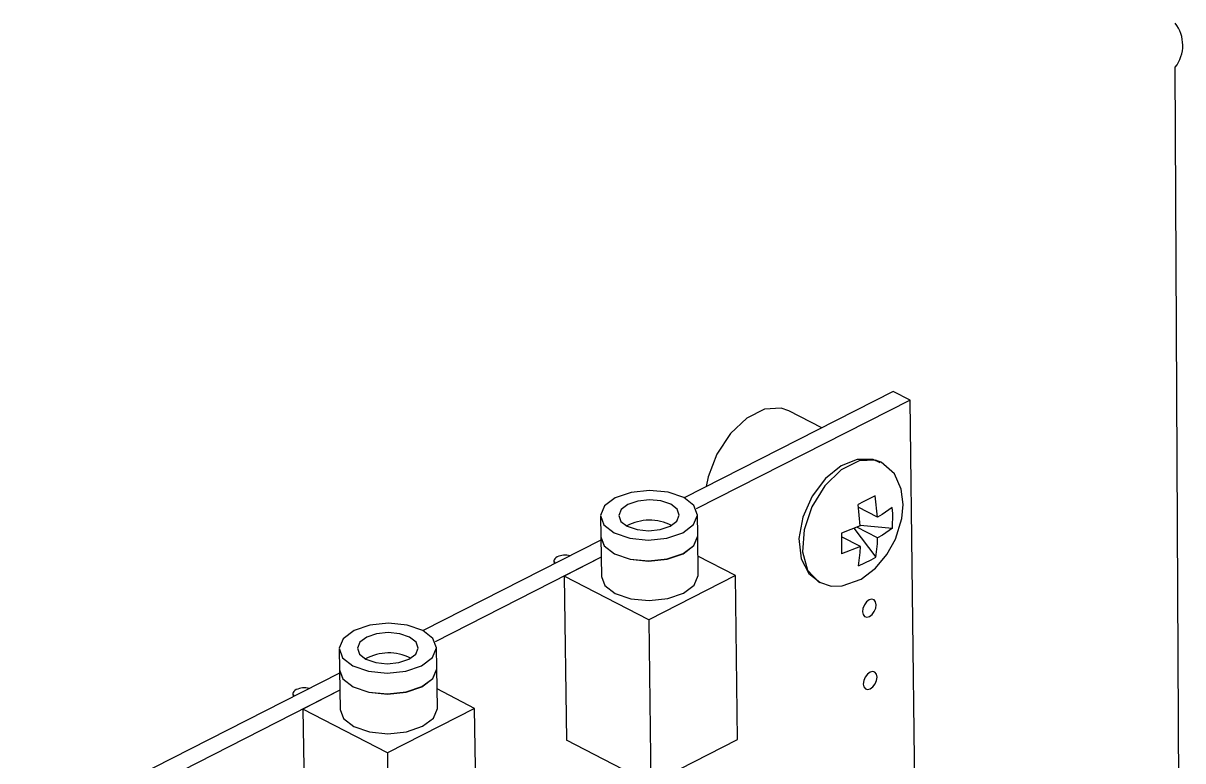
# Model space of a CAD drawing. Extents: x 0 to 158, y 0 to 202.
# Drawn here: x 93.95 to 102.41, y 134.8 to 140.19 of the extents above; entities that cross this region are included whole.
import ezdxf

# ---------------------------------------------------------------- set-up
doc = ezdxf.new("R2010")
doc.units = 0
doc.layers.get('0').update_dxf_attribs({"linetype": 'CONTINUOUS'})

msp = doc.modelspace()

# ---------------------------------------------------------------- linework, layer by layer
at = {"color": 7, "linetype": 'CONTINUOUS'}
for p, q in [((102.3877, 132.9895), (102.3549, 139.8679)), ((100.2966, 137.5004), (98.77, 136.7233)), ((100.4197, 137.4373), (98.8578, 136.6419)), ((100.4197, 137.4373), (100.2966, 137.5004)), ((100.4539, 134.5541), (100.4197, 137.4373)), ((99.776, 137.2354), (99.5337, 137.3597)), ((100.0557, 136.5195), (100.0398, 136.6752)), ((100.1815, 136.5828), (100.1657, 136.7385)), ((98.1605, 136.5907), (98.1627, 136.4388)), ((98.8697, 136.4488), (98.8677, 136.6006)), ((100.1815, 136.5828), (100.0419, 136.6546)), ((100.0557, 136.5195), (99.9179, 136.4652)), ((100.0101, 136.5015), (100.1689, 136.2908)), ((100.1826, 136.4312), (100.0304, 136.5095)), ((100.0552, 136.5247), (100.2907, 136.5007)), ((98.1631, 136.4143), (96.8657, 135.7539)), ((98.1627, 136.4373), (98.1669, 136.149)), ((98.8737, 136.159), (98.8698, 136.4473)), ((100.0568, 136.3678), (99.9182, 136.4391)), ((100.0568, 136.3678), (99.919, 136.3136)), ((98.1649, 136.289), (96.9532, 135.672)), ((97.8208, 136.2623), (97.8211, 136.2403)), ((98.1649, 136.289), (97.8956, 136.1518)), ((99.145, 136.1564), (98.8718, 136.2972)), ((98.512, 135.8334), (97.8956, 136.1518)), ((97.8956, 136.1518), (97.9131, 134.9549)), ((99.145, 136.1564), (98.512, 135.8334)), ((99.1609, 134.9595), (99.145, 136.1564)), ((98.512, 135.8334), (98.5287, 134.6357)), ((96.2536, 135.6197), (96.2561, 135.4676)), ((96.9653, 135.4792), (96.9629, 135.6313)), ((96.2565, 135.4438), (93.9474, 134.2684)), ((96.2561, 135.4661), (96.2609, 135.1772)), ((96.9698, 135.1887), (96.9653, 135.4776)), ((96.2586, 135.3183), (94.0705, 134.204)), ((96.2586, 135.3182), (95.9888, 135.1808)), ((97.242, 135.1854), (96.9677, 135.3277)), ((95.9162, 135.2927), (95.9165, 135.2708)), ((96.6051, 134.8604), (95.9888, 135.1808)), ((95.9888, 135.1808), (96.0089, 133.9816)), ((97.242, 135.1854), (96.6051, 134.8604)), ((97.2604, 133.9861), (97.242, 135.1854)), ((98.5287, 134.6357), (97.9131, 134.9549)), ((98.5287, 134.6357), (99.1609, 134.9595)), ((96.6051, 134.8604), (96.6244, 133.6604))]:
    msp.add_line(p, q, dxfattribs=at)
for points in [[(99.5337, 137.3597), (99.4793, 137.3784), (99.3577, 137.3708), (99.2287, 137.3061), (99.1079, 137.1922), (99.0099, 137.0428), (98.9465, 136.8759), (98.9323, 136.8059)], [(100.2006, 136.979), (100.151, 137.004), (100.0342, 137.0037), (99.9168, 136.957), (99.8019, 136.8646), (99.7043, 136.7346), (99.6371, 136.5833), (99.6084, 136.4263), (99.6247, 136.2784), (99.6795, 136.1717), (99.7605, 136.1071)], [(100.2135, 136.9811), (100.1683, 136.9983), (100.0472, 136.994), (99.9176, 136.9289), (99.7972, 136.8118), (99.7022, 136.6585), (99.6455, 136.4897), (99.6347, 136.3283), (99.6714, 136.1961), (99.7504, 136.111), (99.7613, 136.105)], [(99.7587, 136.1063), (99.8433, 136.0794), (99.9244, 136.08), (100.0618, 136.1295), (100.1661, 136.2091), (100.2499, 136.3092), (100.3121, 136.4206), (100.3593, 136.5717), (100.369, 136.6738), (100.3557, 136.7872), (100.3063, 136.8983), (100.2094, 136.9832)], [(98.2607, 136.4668), (98.3744, 136.4279), (98.5094, 136.4146), (98.6451, 136.4289), (98.7609, 136.4686), (98.839, 136.5277), (98.8677, 136.5971), (98.8425, 136.6663), (98.7673, 136.7247), (98.6537, 136.7635), (98.5188, 136.7768), (98.3832, 136.7625), (98.2675, 136.7229), (98.1893, 136.6639), (98.1606, 136.5945), (98.1856, 136.5253), (98.2607, 136.4668)], [(98.3557, 136.5152), (98.4268, 136.4909), (98.5112, 136.4826), (98.596, 136.4915), (98.6683, 136.5163), (98.7172, 136.5532), (98.7351, 136.5966), (98.7194, 136.6398), (98.6724, 136.6764), (98.6014, 136.7006), (98.517, 136.7089), (98.4323, 136.7), (98.36, 136.6752), (98.3111, 136.6384), (98.2931, 136.595), (98.3088, 136.5517), (98.3557, 136.5152)], [(100.1657, 136.7385), (100.0767, 136.6935), (100.0398, 136.6752)], [(100.2896, 136.6522), (100.2161, 136.6023), (100.1815, 136.5828)], [(100.2907, 136.5007), (100.2928, 136.6096), (100.2896, 136.6522)], [(100.2907, 136.5007), (100.2172, 136.4507), (100.1826, 136.4312)], [(98.1627, 136.4388), (98.1878, 136.3734), (98.2628, 136.3149)], [(98.1627, 136.4373), (98.1878, 136.3719), (98.2629, 136.3134)], [(98.2628, 136.3149), (98.3765, 136.276), (98.5115, 136.2627), (98.6472, 136.277), (98.763, 136.3167), (98.8411, 136.3758), (98.8697, 136.4453), (98.8697, 136.4488)], [(98.2629, 136.3134), (98.3766, 136.2745), (98.5115, 136.2612), (98.6473, 136.2755), (98.763, 136.3152), (98.8411, 136.3743), (98.8697, 136.4437), (98.8698, 136.4473)], [(99.9179, 136.4652), (99.9192, 136.3545), (99.919, 136.3136)], [(100.1689, 136.2908), (100.1809, 136.3881), (100.1826, 136.4312)], [(100.043, 136.2274), (100.055, 136.3247), (100.0568, 136.3678)], [(97.8449, 136.2921), (97.8348, 136.2859), (97.8273, 136.2788), (97.8225, 136.2712), (97.8208, 136.2632), (97.8221, 136.2553), (97.8264, 136.2477), (97.8293, 136.2444)], [(100.043, 136.2274), (100.1354, 136.2708), (100.1689, 136.2908)], [(98.1669, 136.149), (98.1919, 136.0836), (98.267, 136.025), (98.3806, 135.9861), (98.5156, 135.9728), (98.6512, 135.9871), (98.7669, 136.0268), (98.845, 136.0859), (98.8737, 136.1554), (98.8737, 136.159)], [(100.1721, 135.9427), (100.168, 135.9638), (100.1569, 135.9777), (100.1405, 135.9825), (100.1212, 135.9773), (100.1021, 135.9629), (100.086, 135.9415), (100.0754, 135.9164), (100.0719, 135.8914), (100.076, 135.8704), (100.0871, 135.8564), (100.1035, 135.8517), (100.1227, 135.8569), (100.1418, 135.8713), (100.1579, 135.8926), (100.1685, 135.9177), (100.1721, 135.9427)], [(96.3533, 135.4959), (96.4671, 135.4568), (96.6025, 135.4434), (96.7387, 135.4577), (96.855, 135.4977), (96.9337, 135.5571), (96.9629, 135.6269), (96.938, 135.6965), (96.863, 135.7553), (96.7493, 135.7944), (96.6141, 135.8077), (96.478, 135.7934), (96.3617, 135.7535), (96.2829, 135.6942), (96.2536, 135.6244), (96.2783, 135.5547), (96.3533, 135.4959)], [(96.4489, 135.5445), (96.5201, 135.5201), (96.6046, 135.5117), (96.6898, 135.5207), (96.7625, 135.5457), (96.8117, 135.5828), (96.8299, 135.6265), (96.8144, 135.67), (96.7675, 135.7067), (96.6964, 135.7311), (96.6119, 135.7395), (96.5268, 135.7305), (96.4541, 135.7056), (96.4049, 135.6685), (96.3866, 135.6248), (96.4021, 135.5813), (96.4489, 135.5445)], [(96.2561, 135.4676), (96.2808, 135.4026), (96.3558, 135.3437)], [(96.2561, 135.4661), (96.2809, 135.4011), (96.3558, 135.3422)], [(96.3558, 135.3437), (96.4696, 135.3046), (96.6049, 135.2912), (96.7411, 135.3056), (96.8574, 135.3455), (96.9361, 135.405), (96.9653, 135.4748), (96.9653, 135.4792)], [(96.3558, 135.3422), (96.4696, 135.3031), (96.6049, 135.2897), (96.7411, 135.304), (96.8574, 135.344), (96.9362, 135.4034), (96.9653, 135.4733), (96.9653, 135.4776)], [(100.1785, 135.4148), (100.1744, 135.4359), (100.1633, 135.4498), (100.1469, 135.4545), (100.1277, 135.4493), (100.1086, 135.4349), (100.0925, 135.4135), (100.0819, 135.3885), (100.0783, 135.3635), (100.0824, 135.3425), (100.0935, 135.3285), (100.1099, 135.3238), (100.1291, 135.3291), (100.1483, 135.3435), (100.1643, 135.3648), (100.175, 135.3899), (100.1785, 135.4148)], [(95.9405, 135.3228), (95.9304, 135.3166), (95.9228, 135.3095), (95.918, 135.3018), (95.9162, 135.2938), (95.9174, 135.2858), (95.9217, 135.2781), (95.9246, 135.2749)], [(96.2609, 135.1772), (96.2856, 135.1121), (96.3605, 135.0532), (96.4743, 135.0141), (96.6096, 135.0007), (96.7457, 135.0151), (96.862, 135.055), (96.9407, 135.1145), (96.9698, 135.1844), (96.9698, 135.1887)]]:
    msp.add_lwpolyline(points, dxfattribs=at)
for centre, radius, start, end in [((102.15, 140.0276), 0.2597, 322.0566, 38.49004), ((98.5196, 136.2088), 0.3516, 63.09011, 118.5036), ((97.902, 136.1666), 0.138, 74.89984, 114.48013), ((96.6145, 135.2392), 0.3515, 63.05499, 118.82473), ((95.9978, 135.1971), 0.1382, 74.87674, 114.52563)]:
    msp.add_arc(centre, radius, start, end, dxfattribs=at)

doc.saveas('drawing.dxf')
